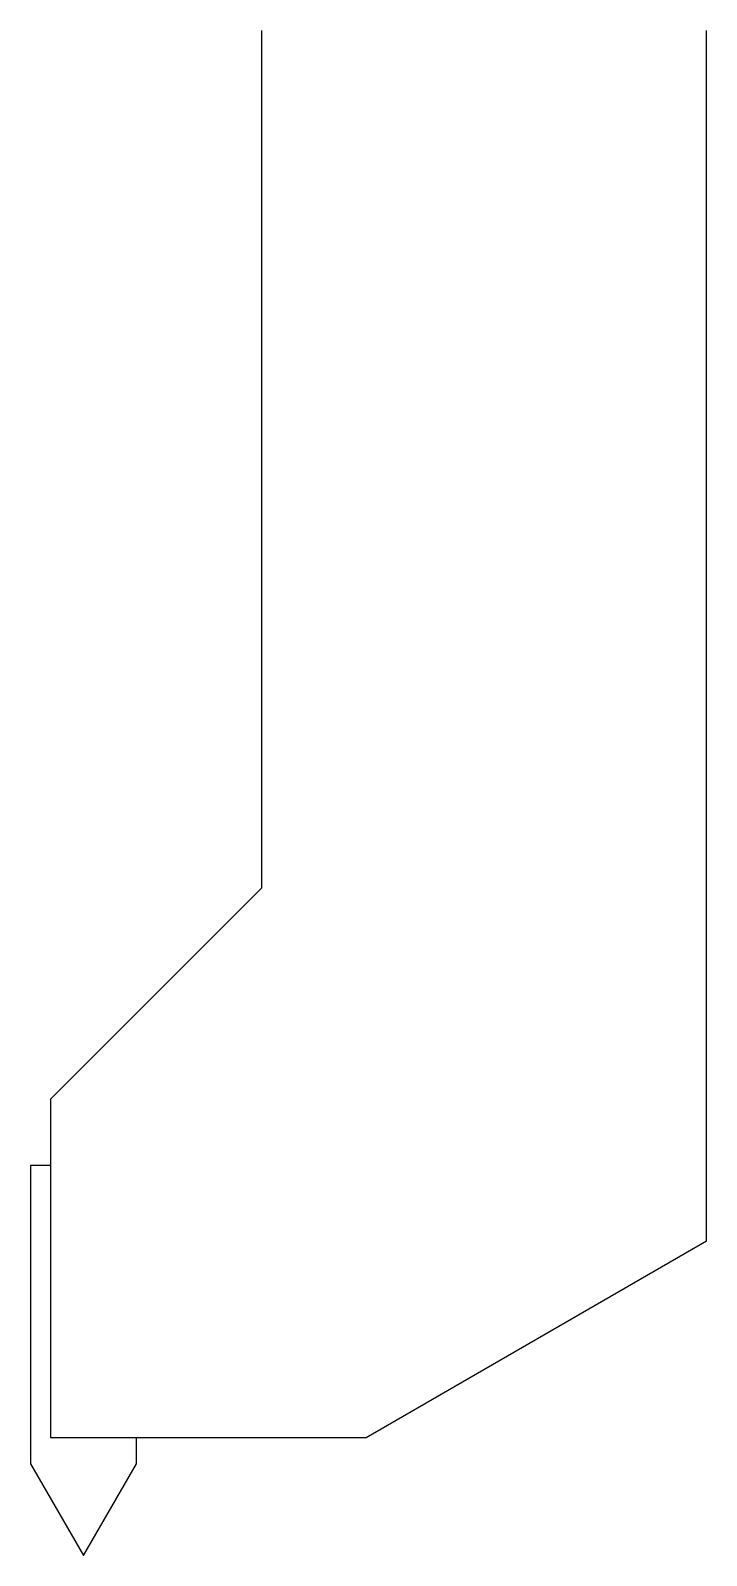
# Model space of a CAD drawing. Extents: x -2.4 to 28, y 0 to 68.5.
import ezdxf

# ---------------------------------------------------------------- set-up
doc = ezdxf.new("R2010")
doc.units = 0
doc.layers.add('1-1___', color=7, linetype='CONTINUOUS')

msp = doc.modelspace()

# ---------------------------------------------------------------- linework, layer by layer
at = {"layer": '1-1___', "color": 7, "linetype": 'CONTINUOUS'}
for p, q in [((8, 68.536), (8, 29.997)), ((28, 14.138), (28, 68.536)), ((8, 29.997), (-1.485, 20.512)), ((-1.485, 20.512), (-1.485, 5.309)), ((-1.485, 17.521), (-2.38, 17.521)), ((-2.38, 17.521), (-2.38, 4.122)), ((12.708, 5.309), (28, 14.138)), ((-1.485, 5.309), (12.708, 5.309)), ((2.38, 4.122), (2.38, 5.309)), ((-2.38, 4.122), (0, 0)), ((0, 0), (2.38, 4.122))]:
    msp.add_line(p, q, dxfattribs=at)

doc.saveas('drawing.dxf')
